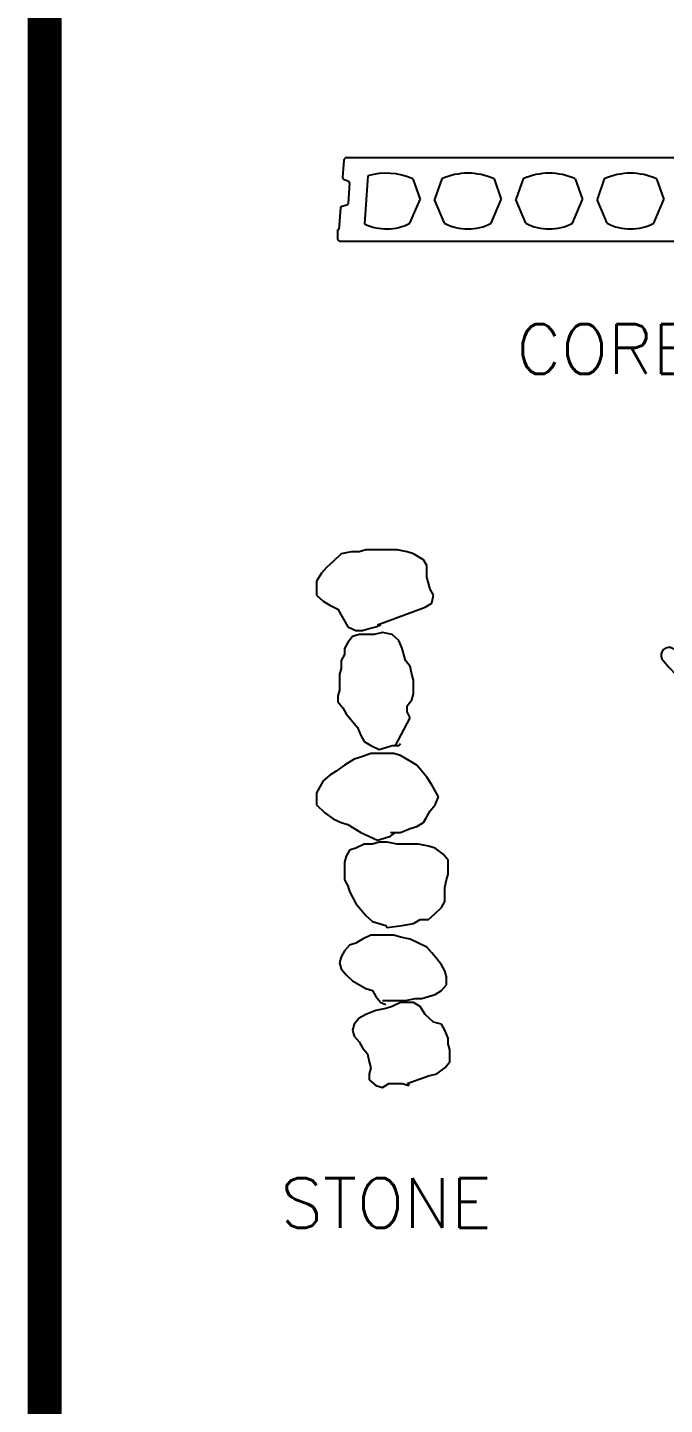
# Model space of a CAD drawing. Header units: inches. Extents: x -2548 to -2391, y 2200 to 2352.
# Drawn here: x -2472.61 to -2470.05, y 2338.46 to 2343.99 of the extents above; entities that cross this region are included whole.
import ezdxf

# ---------------------------------------------------------------- set-up
doc = ezdxf.new("R2010")
doc.units = ezdxf.units.IN
doc.header["$MEASUREMENT"] = 0
for name, color, linetype in [('19', 4, 'Continuous'), ('3', 3, 'Continuous'), ('LIS', 151, 'Continuous'), ('WALLIN', 10, 'Continuous')]:
    doc.layers.add(name, color=color, linetype=linetype)
doc.styles.add('ROMANS', font='romans', dxfattribs={"height": 0.1})

msp = doc.modelspace()

# ---------------------------------------------------------------- linework, layer by layer
at = {"color": 2, "linetype": 'Continuous'}
for p, q in [((-2471.33685, 2343.46037), (-2471.34184, 2343.39044)), ((-2471.32568, 2343.47077), (-2468.71507, 2343.47077)), ((-2471.33776, 2343.38377), (-2471.31826, 2343.37549)), ((-2471.23982, 2343.39691), (-2471.25359, 2343.2039)), ((-2471.05947, 2343.38565), (-2471.03035, 2343.30277)), ((-2470.94299, 2343.38565), (-2470.97211, 2343.30277)), ((-2470.73243, 2343.38565), (-2470.70331, 2343.30277)), ((-2470.61595, 2343.38565), (-2470.64507, 2343.30277)), ((-2470.40539, 2343.38565), (-2470.37627, 2343.30277)), ((-2470.28891, 2343.38565), (-2470.31803, 2343.30277)), ((-2470.07835, 2343.38565), (-2470.04923, 2343.30277)), ((-2471.31419, 2343.36882), (-2471.32006, 2343.28645)), ((-2471.35051, 2343.26889), (-2471.35672, 2343.18181)), ((-2471.34556, 2343.2749), (-2471.32501, 2343.28044)), ((-2471.07067, 2343.20645), (-2471.03035, 2343.30277)), ((-2470.93179, 2343.20645), (-2470.97211, 2343.30277)), ((-2470.74363, 2343.20645), (-2470.70331, 2343.30277)), ((-2470.60475, 2343.20645), (-2470.64507, 2343.30277)), ((-2470.41659, 2343.20645), (-2470.37627, 2343.30277)), ((-2470.27771, 2343.20645), (-2470.31803, 2343.30277)), ((-2470.08955, 2343.20645), (-2470.04923, 2343.30277)), ((-2471.36075, 2343.14149), (-2471.36075, 2343.18181)), ((-2471.36075, 2343.18181), (-2471.35672, 2343.18181)), ((-2471.35403, 2343.13477), (-2468.68619, 2343.13477))]:
    msp.add_line(p, q, dxfattribs=at)
at = {"color": 3}
for p, q in [((-2471.30804, 2341.88535), (-2471.34796, 2341.87737)), ((-2471.27478, 2341.88535), (-2471.30804, 2341.88535)), ((-2471.24816, 2341.89333), (-2471.27478, 2341.88535)), ((-2471.12258, 2341.89333), (-2471.24816, 2341.89333)), ((-2471.08266, 2341.88535), (-2471.12258, 2341.89333)), ((-2471.05605, 2341.87737), (-2471.08266, 2341.88535)), ((-2471.3804, 2341.84543), (-2471.40701, 2341.82247)), ((-2471.34796, 2341.87737), (-2471.3804, 2341.84543)), ((-2471.01613, 2341.85341), (-2471.05605, 2341.87737)), ((-2471.00282, 2341.83046), (-2471.01613, 2341.85341)), ((-2471.00282, 2341.78255), (-2471.00282, 2341.83046)), ((-2471.42697, 2341.79852), (-2471.44693, 2341.76658)), ((-2471.40701, 2341.82247), (-2471.42697, 2341.79852)), ((-2470.98951, 2341.73465), (-2471.00282, 2341.78255)), ((-2471.44693, 2341.76658), (-2471.44693, 2341.7107)), ((-2470.97621, 2341.7107), (-2470.98951, 2341.73465)), ((-2471.44693, 2341.7107), (-2471.42032, 2341.68674)), ((-2471.42032, 2341.68674), (-2471.3937, 2341.67077)), ((-2471.3937, 2341.67077), (-2471.36127, 2341.65481)), ((-2471.20159, 2341.59093), (-2471.00947, 2341.66279)), ((-2471.00947, 2341.66279), (-2470.98286, 2341.67876)), ((-2470.98286, 2341.67876), (-2470.97621, 2341.7107)), ((-2471.36127, 2341.65481), (-2471.32135, 2341.58295)), ((-2471.32135, 2341.58295), (-2471.28808, 2341.56798)), ((-2471.27478, 2341.55201), (-2471.30139, 2341.54403)), ((-2471.28808, 2341.56798), (-2471.26147, 2341.56798)), ((-2471.2149, 2341.55201), (-2471.27478, 2341.55201)), ((-2471.26147, 2341.56798), (-2471.23486, 2341.57596)), ((-2471.23486, 2341.57596), (-2471.20824, 2341.58295)), ((-2471.18163, 2341.55999), (-2471.2149, 2341.55201)), ((-2471.20824, 2341.58295), (-2471.18828, 2341.59093)), ((-2471.14254, 2341.55201), (-2471.18163, 2341.55999)), ((-2471.11593, 2341.52806), (-2471.14254, 2341.55201)), ((-2471.32135, 2341.52007), (-2471.33466, 2341.49612)), ((-2471.33466, 2341.49612), (-2471.33466, 2341.47217)), ((-2471.30139, 2341.54403), (-2471.32135, 2341.52007)), ((-2471.10262, 2341.49612), (-2471.11593, 2341.52806)), ((-2471.08931, 2341.44822), (-2471.10262, 2341.49612)), ((-2471.33466, 2341.47217), (-2471.34796, 2341.44822)), ((-2471.34796, 2341.44822), (-2471.34796, 2341.41628)), ((-2471.06935, 2341.42426), (-2471.08931, 2341.44822)), ((-2471.34796, 2341.41628), (-2471.35462, 2341.39233)), ((-2471.35462, 2341.39233), (-2471.35462, 2341.32845)), ((-2471.0627, 2341.39233), (-2471.06935, 2341.42426)), ((-2471.05605, 2341.36837), (-2471.0627, 2341.39233)), ((-2471.35462, 2341.32845), (-2471.36127, 2341.3055)), ((-2471.05605, 2341.31348), (-2471.05605, 2341.36837)), ((-2471.36127, 2341.3055), (-2471.36127, 2341.28155)), ((-2471.36127, 2341.28155), (-2471.34131, 2341.25759)), ((-2471.08266, 2341.26558), (-2471.0627, 2341.28953)), ((-2471.0627, 2341.28953), (-2471.05605, 2341.31348)), ((-2471.34131, 2341.25759), (-2471.328, 2341.23364)), ((-2471.328, 2341.23364), (-2471.28143, 2341.17775)), ((-2471.12923, 2341.10589), (-2471.06935, 2341.21767)), ((-2471.08266, 2341.24162), (-2471.08266, 2341.26558)), ((-2471.06935, 2341.21767), (-2471.08266, 2341.24162)), ((-2471.28143, 2341.17775), (-2471.26812, 2341.14581)), ((-2471.26812, 2341.14581), (-2471.25482, 2341.12186)), ((-2471.25482, 2341.12186), (-2471.2282, 2341.10589)), ((-2471.11593, 2341.10589), (-2471.10927, 2341.11388)), ((-2471.26812, 2341.05899), (-2471.29474, 2341.051)), ((-2471.2282, 2341.07396), (-2471.26812, 2341.05899)), ((-2471.2282, 2341.10589), (-2471.19494, 2341.08992)), ((-2471.13589, 2341.07396), (-2471.2282, 2341.07396)), ((-2471.19494, 2341.08992), (-2471.16832, 2341.09791)), ((-2471.16832, 2341.09791), (-2471.14254, 2341.10589)), ((-2471.14254, 2341.10589), (-2471.11593, 2341.10589)), ((-2471.10927, 2341.06597), (-2471.13589, 2341.07396)), ((-2471.06935, 2341.04302), (-2471.10927, 2341.06597)), ((-2471.36792, 2341.0031), (-2471.3937, 2340.98713)), ((-2471.33466, 2341.02705), (-2471.36792, 2341.0031)), ((-2471.29474, 2341.051), (-2471.33466, 2341.02705)), ((-2471.04274, 2341.02705), (-2471.06935, 2341.04302)), ((-2471.00282, 2340.97914), (-2471.04274, 2341.02705)), ((-2471.42032, 2340.96318), (-2471.44693, 2340.91527)), ((-2471.3937, 2340.98713), (-2471.42032, 2340.96318)), ((-2470.98286, 2340.94721), (-2471.00282, 2340.97914)), ((-2470.95625, 2340.8993), (-2470.98286, 2340.94721)), ((-2471.44693, 2340.91527), (-2471.44693, 2340.86737)), ((-2470.96955, 2340.86737), (-2470.95625, 2340.8993)), ((-2471.44693, 2340.86737), (-2471.41366, 2340.83543)), ((-2471.41366, 2340.83543), (-2471.3804, 2340.81148)), ((-2471.00282, 2340.81946), (-2470.98951, 2340.84341)), ((-2470.98951, 2340.84341), (-2470.96955, 2340.86737)), ((-2471.3804, 2340.81148), (-2471.34796, 2340.79651)), ((-2471.34796, 2340.79651), (-2471.32135, 2340.78852)), ((-2471.32135, 2340.78852), (-2471.26812, 2340.75658)), ((-2471.06935, 2340.77255), (-2471.04274, 2340.78054)), ((-2471.04274, 2340.78054), (-2471.01613, 2340.79651)), ((-2471.01613, 2340.79651), (-2471.00282, 2340.81946)), ((-2471.26812, 2340.75658), (-2471.20159, 2340.72465)), ((-2471.20159, 2340.72465), (-2471.17498, 2340.73263)), ((-2471.17498, 2340.73263), (-2471.14919, 2340.74062)), ((-2471.14919, 2340.74062), (-2471.12923, 2340.75658)), ((-2471.14919, 2340.75658), (-2471.10927, 2340.75658)), ((-2471.10927, 2340.75658), (-2471.06935, 2340.77255)), ((-2471.3147, 2340.68473), (-2471.328, 2340.66077)), ((-2471.28808, 2340.69271), (-2471.3147, 2340.68473)), ((-2471.25482, 2340.70868), (-2471.28808, 2340.69271)), ((-2471.22155, 2340.70868), (-2471.25482, 2340.70868)), ((-2471.19494, 2340.71666), (-2471.22155, 2340.70868)), ((-2471.1625, 2340.71666), (-2471.19494, 2340.71666)), ((-2471.12258, 2340.70868), (-2471.1625, 2340.71666)), ((-2471.03609, 2340.70868), (-2471.12258, 2340.70868)), ((-2470.99617, 2340.7007), (-2471.03609, 2340.70868)), ((-2470.96955, 2340.69271), (-2470.99617, 2340.7007)), ((-2470.93712, 2340.66876), (-2470.96955, 2340.69271)), ((-2470.91716, 2340.64481), (-2470.93712, 2340.66876)), ((-2471.328, 2340.66077), (-2471.33466, 2340.63682)), ((-2471.33466, 2340.63682), (-2471.33466, 2340.56496)), ((-2470.91716, 2340.58892), (-2470.91716, 2340.64481)), ((-2471.33466, 2340.56496), (-2471.32135, 2340.54101)), ((-2470.93047, 2340.53403), (-2470.92381, 2340.56496)), ((-2470.92381, 2340.56496), (-2470.91716, 2340.58892)), ((-2471.32135, 2340.54101), (-2471.3147, 2340.51806)), ((-2471.3147, 2340.51806), (-2471.28808, 2340.47015)), ((-2470.93047, 2340.47814), (-2470.93047, 2340.53403)), ((-2471.28808, 2340.47015), (-2471.24816, 2340.42225)), ((-2470.96955, 2340.43023), (-2470.94377, 2340.45418)), ((-2470.94377, 2340.45418), (-2470.93047, 2340.47814)), ((-2471.24816, 2340.42225), (-2471.22155, 2340.39829)), ((-2471.22155, 2340.39829), (-2471.16832, 2340.38233)), ((-2471.10262, 2340.38233), (-2471.05605, 2340.39031)), ((-2471.05605, 2340.39031), (-2471.02943, 2340.40628)), ((-2471.02943, 2340.40628), (-2470.99617, 2340.40628)), ((-2470.99617, 2340.40628), (-2470.96955, 2340.43023)), ((-2471.2282, 2340.34241), (-2471.26147, 2340.32644)), ((-2471.13589, 2340.34241), (-2471.2282, 2340.34241)), ((-2471.16832, 2340.38233), (-2471.1625, 2340.37434)), ((-2471.1625, 2340.37434), (-2471.10262, 2340.38233)), ((-2471.10927, 2340.33442), (-2471.13589, 2340.34241)), ((-2471.06935, 2340.32644), (-2471.10927, 2340.33442)), ((-2471.33466, 2340.27953), (-2471.34796, 2340.25558)), ((-2471.3147, 2340.30248), (-2471.33466, 2340.27953)), ((-2471.28808, 2340.31047), (-2471.3147, 2340.30248)), ((-2471.26147, 2340.32644), (-2471.28808, 2340.31047)), ((-2471.00282, 2340.2945), (-2471.06935, 2340.32644)), ((-2470.98286, 2340.27155), (-2471.00282, 2340.2945)), ((-2471.34796, 2340.25558), (-2471.35462, 2340.23162)), ((-2471.35462, 2340.23162), (-2471.34796, 2340.20767)), ((-2470.9629, 2340.24759), (-2470.98286, 2340.27155)), ((-2470.94377, 2340.22364), (-2470.9629, 2340.24759)), ((-2470.93047, 2340.19969), (-2470.94377, 2340.22364)), ((-2471.34796, 2340.20767), (-2471.328, 2340.18372)), ((-2471.328, 2340.18372), (-2471.30139, 2340.15977)), ((-2470.92381, 2340.17574), (-2470.93047, 2340.19969)), ((-2470.92381, 2340.1438), (-2470.92381, 2340.17574)), ((-2471.30139, 2340.15977), (-2471.24816, 2340.12783)), ((-2471.24816, 2340.12783), (-2471.22155, 2340.11985)), ((-2471.22155, 2340.11985), (-2471.20824, 2340.09589)), ((-2470.96955, 2340.10388), (-2470.94377, 2340.11985)), ((-2470.94377, 2340.11985), (-2470.92381, 2340.1438)), ((-2471.20824, 2340.09589), (-2471.18828, 2340.07194)), ((-2471.18828, 2340.07194), (-2471.16832, 2340.06396)), ((-2471.18163, 2340.07992), (-2471.08931, 2340.07992)), ((-2471.14254, 2340.05597), (-2471.16832, 2340.04799)), ((-2471.10927, 2340.07194), (-2471.14254, 2340.05597)), ((-2471.05605, 2340.07194), (-2471.10927, 2340.07194)), ((-2471.08931, 2340.07992), (-2471.04939, 2340.08791)), ((-2471.02943, 2340.05597), (-2471.05605, 2340.07194)), ((-2471.04939, 2340.08791), (-2471.02278, 2340.08791)), ((-2471.00947, 2340.02404), (-2471.02943, 2340.05597)), ((-2471.02278, 2340.08791), (-2470.96955, 2340.10388)), ((-2471.27478, 2340.00907), (-2471.29474, 2339.98511)), ((-2471.24816, 2340.02404), (-2471.27478, 2340.00907)), ((-2471.20824, 2340.04), (-2471.24816, 2340.02404)), ((-2471.16832, 2340.04799), (-2471.20824, 2340.04)), ((-2470.97621, 2339.9931), (-2471.00947, 2340.02404)), ((-2471.29474, 2339.98511), (-2471.30139, 2339.96116)), ((-2471.30139, 2339.96116), (-2471.29474, 2339.93721)), ((-2470.94377, 2339.98511), (-2470.97621, 2339.9931)), ((-2470.93047, 2339.96116), (-2470.94377, 2339.98511)), ((-2470.91716, 2339.92922), (-2470.93047, 2339.96116)), ((-2471.29474, 2339.93721), (-2471.27478, 2339.91325)), ((-2471.27478, 2339.91325), (-2471.26147, 2339.8893)), ((-2471.26147, 2339.8893), (-2471.24151, 2339.86535)), ((-2470.91716, 2339.90527), (-2470.91716, 2339.92922)), ((-2470.91051, 2339.88132), (-2470.91716, 2339.90527)), ((-2471.24151, 2339.86535), (-2471.23486, 2339.83341)), ((-2471.23486, 2339.83341), (-2471.2282, 2339.80946)), ((-2470.93047, 2339.80946), (-2470.91051, 2339.83341)), ((-2470.91051, 2339.83341), (-2470.91051, 2339.88132)), ((-2471.2282, 2339.80946), (-2471.23486, 2339.78551)), ((-2471.23486, 2339.78551), (-2471.23486, 2339.76156)), ((-2470.99617, 2339.77752), (-2470.9629, 2339.78551)), ((-2470.9629, 2339.78551), (-2470.93047, 2339.80946)), ((-2471.23486, 2339.76156), (-2471.20824, 2339.7386)), ((-2471.20824, 2339.7386), (-2471.18163, 2339.73062)), ((-2471.18163, 2339.73062), (-2471.15585, 2339.74659)), ((-2471.15585, 2339.74659), (-2471.10262, 2339.74659)), ((-2471.10262, 2339.74659), (-2471.07601, 2339.7386)), ((-2471.07601, 2339.7386), (-2471.07601, 2339.74659))]:
    msp.add_line(p, q, dxfattribs=at)
at = {"color": 2, "linetype": 'Continuous'}
for centre, radius, start, end in [((-2471.32568, 2343.45957), 0.0112, 90, 175.91941), ((-2471.33514, 2343.38996), 0.00672, 175.91941, 246.97622), ((-2471.16475, 2343.14944), 0.25861, 65.97704, 106.87656), ((-2470.83771, 2343.14944), 0.25861, 65.97704, 114.02296), ((-2470.51067, 2343.14944), 0.25861, 65.97704, 114.02296), ((-2470.18363, 2343.14944), 0.25861, 65.97704, 114.02296), ((-2471.32089, 2343.3693), 0.00672, 355.91941, 66.97622), ((-2471.34381, 2343.26841), 0.00672, 105.11408, 175.91941), ((-2471.32677, 2343.28693), 0.00672, 285.11408, 355.91941), ((-2471.16475, 2343.39282), 0.20877, 244.81297, 296.785), ((-2470.83771, 2343.39282), 0.20877, 243.215, 296.785), ((-2470.51067, 2343.39282), 0.20877, 243.215, 296.785), ((-2470.18363, 2343.39282), 0.20877, 243.215, 296.785), ((-2471.35403, 2343.14149), 0.00672, 180, 270)]:
    msp.add_arc(centre, radius, start, end, dxfattribs=at)
at = {"layer": '3', "color": 3}
msp.add_line((-2471.08266, 2339.74659), (-2470.99617, 2339.77752), dxfattribs=at)
at = {"layer": 'LIS', "color": 8, "const_width": 0.06859}
for points in [[(-2472.5754, 2351.85742), (-2418.46104, 2351.85742), (-2418.46104, 2314.20371), (-2472.5754, 2314.20371)], [(-2472.50681, 2351.78884), (-2418.52963, 2351.78884), (-2418.52963, 2314.27229), (-2472.50681, 2314.27229)]]:
    msp.add_lwpolyline(points, close=True, dxfattribs=at)
at = {"layer": 'WALLIN', "color": 2}
msp.add_lwpolyline([(-2469.96488, 2341.47121), (-2470.02231, 2341.49989, 0.7445667), (-2470.05102, 2341.44672, 0.144012), (-2469.57505, 2341.12703, -25.0428261)], format="xyb", dxfattribs=at)

# ---------------------------------------------------------------- texts
at = {"layer": '19', "style": 'ROMANS'}
for s, p in [('CORE150', (-2470.64276, 2342.6004)), ('STONE', (-2471.59199, 2339.16594))]:
    msp.add_text(s, height=0.2, dxfattribs=at).set_placement(p)

doc.saveas('drawing.dxf')
